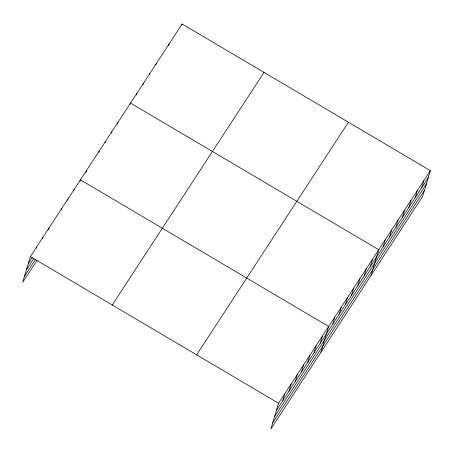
<?xml version="1.0" encoding="UTF-8"?>
<svg xmlns="http://www.w3.org/2000/svg" width="453" height="453" viewBox="0 0 453 453"><rect width="100%" height="100%" fill="white"/><g stroke="black" fill="none" stroke-linecap="round" stroke-linejoin="round"><path stroke-width="0.68" d="M430.35 170.622L278.561 403.232L270.877 429.002L422.666 196.392L430.35 170.622L182.123 23.998L30.334 256.608L22.65 282.378L37.016 260.362M36.212 248.295L36.591 247.01M42.469 238.703L42.854 237.417M48.539 229.75L49.117 227.819M61.257 209.915L61.636 208.629M67.514 200.322L67.899 199.037M73.777 190.724L74.162 189.439M80.039 181.132L80.424 179.847L328.651 326.471L320.967 352.241M86.11 172.18L86.682 170.249M98.822 152.344L99.207 151.059M105.085 142.752L105.47 141.466M111.347 133.154L111.727 131.868M117.418 124.201L117.99 122.276M130.13 104.371L130.515 103.086L378.742 249.711L371.058 275.481M136.387 95.13L136.965 93.199M143.035 84.598L143.414 83.312M149.484 74.711L149.869 73.426M155.934 64.824L156.319 63.539M168.646 45.696L169.218 43.771M181.738 25.283L182.123 23.998M282.712 400.712L284.818 393.64M288.974 391.12L291.081 384.042M295.237 381.522L297.344 374.45M301.494 371.93L303.606 364.852M307.757 362.332L309.869 355.26M314.02 352.74L316.126 345.662M320.282 343.142L322.389 336.069M332.802 323.952L334.914 316.879M339.065 314.359L341.171 307.281M345.328 304.761L347.434 297.689M351.585 295.169L353.697 288.091M357.847 285.571L359.959 278.499M364.11 275.979L366.217 268.901M370.373 266.381L372.479 259.309M383.085 246.902L385.192 239.824M389.535 237.015L391.641 229.943M395.984 227.129L398.096 220.056M402.44 217.242L404.546 210.169M408.889 207.355L410.996 200.283M415.339 197.468L417.445 190.396M421.788 187.587L423.9 180.509M28.222 263.68L32.276 257.474M26.382 269.852L33.748 258.561M24.49 276.205L35.538 259.275M112.248 304.994L264.037 72.384M196.642 354.846L348.436 122.236M276.449 410.31L428.244 177.701M274.614 416.477L426.403 183.867M272.717 422.836L424.506 190.226M30.334 256.608L278.561 403.232"/></g></svg>
